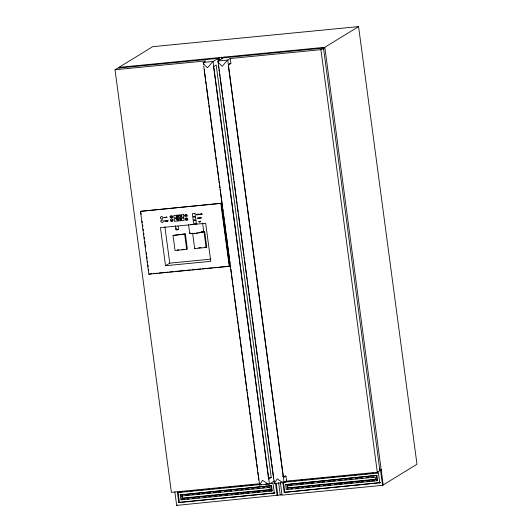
<?xml version="1.0" encoding="UTF-8"?>
<svg xmlns="http://www.w3.org/2000/svg" width="532" height="532" viewBox="0 0 532 532"><rect width="100%" height="100%" fill="white"/><g stroke="black" fill="none" stroke-linecap="round" stroke-linejoin="round"><path stroke-width="0.8" d="M186.878 219.184C187.384 219.457 186.539 219.157 186.978 219.264M198.143 218.2L198.256 218.173M198.695 214.576L198.808 214.549M198.529 218.147L198.636 218.14M200.125 214.416L200.232 214.409M200.205 217.987L200.311 217.974M200.564 217.994L200.431 217.674L200.69 217.934M201.315 217.894L201.422 217.867M202.207 214.236L202.32 214.203M171.836 216.604L171.47 217.056L171.291 216.657L172.029 216.644M172.308 220.261L171.942 220.714L171.763 220.315L172.641 220.221L172.747 220.634L172.368 220.255M200.936 217.934L200.73 217.641L201.056 217.921M177.735 216.551L177.788 216.364M181.372 219.59L181.552 219.018M180.867 215.719L181.06 216.451M181.412 215.733L181.232 216.305M180.867 219.118C181.252 218.692 179.503 219.344 180.966 219.975C180.375 220.328 180.035 218.619 180.94 218.951M177.894 215.846L177.768 216.118M178.579 219.177C177.914 219.011 178.386 221.039 178.12 219.171M172.029 216.644L172.275 216.976L171.896 216.597M322.984 48.784L323.509 48.086L223.014 57.882L217.807 61.346L218.665 62.882L222.223 66.334L227.277 60.422L230.223 58.52L320.909 49.676L323.509 48.086L379.895 470.66L377.294 472.25L286.608 481.094L284.141 482.604L274.146 483.581L277.265 478.847L280.231 481.014L283.616 482.657M178.08 215.832L178.553 215.666M178.107 216.743L177.961 216.364M178.772 219.157C179.869 220.295 178.745 218.246 178.892 220.062M181.02 219.902L180.96 219.729M177.169 215.806L176.697 215.965L176.996 216.344M179.962 216.152L180.122 215.513M180.022 216.098C180.182 217.522 180.567 215.606 179.763 215.646M177.508 219.743C178.586 219.603 177.043 219.982 177.462 219.27C177.395 220.315 178.22 220.687 177.548 219.802M176.804 216.398L176.777 215.939M176.77 216.477L177.322 216.93L176.863 216.471M178.473 219.696L178.453 220.108M181.372 216.012C181.552 215.945 180.867 215.653 181.645 216.265M181.452 219.403C181.126 218.652 181.572 219.969 181.439 219.31M217.721 59.637L219.41 57.569L219.743 60.036M323.123 49.35L324.813 47.288L358.581 26.6L416.975 464.237L382.555 485.324L282.06 495.119L280.364 482.438M176.79 229.731L175.952 229.744L176.325 229.585M176.604 229.738L176.784 229.538M177.661 229.618L178.493 229.412L178.054 226.147M259.623 483.721L171.404 492.326L115.025 69.752L117.612 68.163L218.107 58.367L218.439 60.834M119.62 67.97L118.915 67.365L152.697 46.676L358.581 26.6M218.107 58.367L212.567 61.858L207.52 67.77L204.906 65.383L203.098 62.783L205.711 60.907L115.025 69.752M218.625 66.015L273.661 478.527M230.223 58.52L230.895 63.547L228.295 65.143L283.337 477.656L285.937 476.06L286.608 481.094M140.441 211.344L221.186 203.304L229.571 266.146L229.252 266.346L148.827 274.186L140.441 211.344L221.186 203.304M173.033 235.457L185.342 233.927L187.35 248.969L186.699 249.368L175.041 250.506L173.033 235.457L185.342 233.927M199.148 232.544L204.7 231.673L206.755 247.074L206.103 247.473L194.672 248.59L192.617 233.182M148.827 274.186L151.613 273.747M165.519 265.727L210.758 261.318L205.678 223.274L160.445 227.683L165.519 265.727L169.741 263.141L210.865 259.131M194.672 248.59L195.324 248.191M177.435 492.612L178.087 492.22L179.424 502.248L178.779 502.647L177.435 492.612L261.491 484.419M180.222 494.893L271.566 485.649L272.231 490.65L271.579 491.049L180.893 499.894L180.222 494.893L271.566 485.649M181.618 496.03L182.27 495.631L182.596 498.118L181.951 498.517L181.618 496.03L269.857 487.425L270.19 489.912L181.951 498.517M174.862 491.92L176.657 505.4L177.309 505.001M271.227 477.497L268.633 479.086L213.591 66.573L216.185 64.984L271.227 477.497L268.78 477.736M260.86 484.24L259.436 485.011L262.562 480.283L266.884 483.269L268.906 484.087M258.958 479.964L259.629 484.991L269.431 484.04L274.492 480.941M270.19 489.912L270.835 489.513L182.596 498.118M285.624 484.612L376.962 475.375L377.627 480.376L376.982 480.768L286.289 489.613L285.624 484.612L376.962 475.375M178.779 502.647L275.017 492.925L179.424 502.248M287.014 485.749L287.666 485.35L287.998 487.837L287.347 488.236L287.014 485.749L375.253 477.144L375.585 479.631L287.347 488.236M286.289 489.613L286.941 489.214M176.657 505.4L281.894 494.807M284.174 492.366L380.413 482.65L284.174 492.366L282.838 482.338L378.425 473.014L379.768 483.049M379.715 468.778L381.191 469.862L380.546 470.261L382.555 485.324M164.335 217.641L164.322 217.309M177.861 229.631L176.591 229.797M177.555 229.691L176.897 229.777M118.915 67.365L324.813 47.288L383.2 484.925M229.259 63.707L230.895 63.547M164.395 217.349L164.441 217.641M201.149 214.03C202.3 213.232 201.781 214.995 201.681 213.977M200.99 214.157C201.202 213.059 200.192 215.194 200.91 214.057M181.346 219.417L181.312 219.137M199.593 217.694L199.852 218.147L199.314 217.595L199.394 218.193L199.593 217.807M201.428 231.985L204.7 231.673M177.249 249.954L178.799 249.801M181.911 249.501L184.238 249.269M198.589 247.872L201.036 247.633M204.301 247.314L206.755 247.074M153.256 273.588L157.359 273.189M158.995 273.029L168.026 272.145M169.668 271.985L173.771 271.586M175.414 271.426L184.438 270.549M186.08 270.389L190.183 269.99M191.826 269.83L200.85 268.946M202.493 268.786L212.341 267.829M213.984 267.669L217.262 267.35M218.905 267.184L229.571 266.146M282.665 476.379L285.937 476.06M379.549 470.022L381.191 469.862M179.736 492.053L182.21 491.814M185.502 491.495L187.151 491.335M190.449 491.009L192.917 490.77M196.215 490.451L198.689 490.205M201.163 489.965L203.63 489.726M206.928 489.407L209.402 489.161M212.7 488.842L214.343 488.682M217.641 488.363L220.115 488.117M223.413 487.797L225.881 487.558M229.179 487.232L230.828 487.073M234.12 486.753L236.594 486.514M239.892 486.188L242.366 485.949M244.833 485.709L247.307 485.47M250.605 485.144L253.079 484.905M256.371 484.586L258.02 484.426M284.307 481.859L285.957 481.699M288.43 481.453L290.904 481.214M294.196 480.895L296.67 480.655M299.968 480.329L302.442 480.09M304.909 479.851L307.383 479.611M310.681 479.285L313.155 479.046M316.447 478.727L318.096 478.561M321.395 478.241L323.868 478.002M327.16 477.683L329.634 477.437M332.108 477.197L334.575 476.958M337.873 476.632L340.347 476.393M343.645 476.074L345.288 475.914M348.586 475.588L351.06 475.349M354.359 475.029L356.826 474.79M360.124 474.464L361.773 474.305M365.072 473.985L367.539 473.746M370.837 473.42L373.311 473.181M376.603 472.862L378.252 472.695M265.614 484.02L267.264 483.854M269.731 483.615L273.029 483.295L274.366 493.324M185.568 495.312L188.867 494.986M192.165 494.667L193.814 494.507M197.113 494.181L199.586 493.942M202.06 493.703L204.534 493.463M207.832 493.137L210.306 492.898M213.605 492.579L216.078 492.333M218.552 492.093L221.026 491.854M224.324 491.528L226.798 491.289M230.097 490.969L231.746 490.81M235.044 490.484L237.518 490.245M240.816 489.925L243.29 489.679M245.764 489.44L248.238 489.201M251.536 488.875L254.01 488.635M257.308 488.316L259.782 488.07M262.256 487.831L264.73 487.591M268.028 487.272L269.677 487.106M289.315 485.191L291.789 484.951M295.912 484.546L297.561 484.386M300.859 484.067L303.333 483.827M305.807 483.581L308.281 483.342M311.579 483.023L314.053 482.777M317.351 482.458L319 482.298M322.299 481.979L324.773 481.733M328.071 481.413L330.545 481.174M333.025 480.928L335.499 480.689M338.798 480.369L341.271 480.123M344.57 479.804L347.044 479.565M349.517 479.325L351.991 479.079M355.29 478.76L357.763 478.521M361.062 478.195L362.711 478.035M366.009 477.716L368.483 477.47M371.782 477.151L374.255 476.911M287.998 487.837L376.237 479.232M181.538 499.495L184.012 499.255M187.311 498.93L188.96 498.77M192.258 498.451L194.732 498.205M198.03 497.886L199.68 497.726M203.803 497.32L205.452 497.161M208.75 496.841L211.224 496.602M214.516 496.276L216.165 496.117M219.463 495.797L221.937 495.551M225.236 495.232L227.709 494.993M231.008 494.674L232.657 494.507M235.955 494.188L238.429 493.949M240.903 493.703L243.377 493.463M247.5 493.064L249.142 492.905M252.441 492.579L254.914 492.339M257.388 492.1L259.862 491.854M263.16 491.535L265.634 491.295M268.933 490.969L272.231 490.65M291.064 488.815L292.713 488.655M296.011 488.329L298.485 488.09M301.777 487.771L303.426 487.605M306.725 487.285L309.198 487.046M312.497 486.72L314.971 486.481M318.269 486.162L319.918 486.002M323.217 485.676L325.69 485.437M328.164 485.197L330.638 484.958M334.761 484.552L336.404 484.393M339.702 484.073L342.176 483.827M344.65 483.588L347.123 483.349M350.422 483.023L352.896 482.783M356.194 482.464L358.668 482.225M361.142 481.979L363.615 481.739M366.914 481.42L369.388 481.174M371.861 480.935L374.329 480.695M177.854 229.352L178.493 229.412M180.814 215.447L180.454 215.58M178.187 215.799C178.173 216.843 179.397 215.433 178.134 216.218C177.542 214.828 178.413 217.761 178.247 216.338M176.478 215.872L176.112 216.005M180.94 215.553L180.966 216.331M177.469 215.872L177.562 216.843L177.675 216.132M224.318 57.09L225.016 57.689M181.339 215.906L181.319 215.739M181.445 219.423L181.638 219.663M166.948 217.382L167.021 217.262M165.372 217.535C165.346 217.468 166.356 217.302 165.445 217.415M168.225 220.8L168.139 220.88M166.649 220.953L166.569 221.033M199.533 221.897C199.773 221.272 199.912 221.911 199.008 221.911L198.928 221.312L199.241 221.884M320.909 49.676L377.294 472.25M376.31 475.768L376.982 480.768M284.141 482.604L227.756 60.03L217.954 60.987L218.911 68.169M283.483 481.939L284.826 491.967M221.864 57.323L222.083 58.972M278.608 482.624L280.258 494.966M276.268 483.688L277.804 495.199M275.569 483.708L277.152 495.605M219.104 69.612L219.297 71.049M219.623 73.516L219.955 75.983M220.175 77.632L222.589 95.74M222.808 97.383L223.141 99.85M223.36 101.499L224.238 108.082M224.457 109.725L226.319 123.717M226.539 125.366L227.423 131.949M227.643 133.599L229.505 147.583M229.724 149.233L230.057 151.7M230.276 153.349L230.602 155.816M230.822 157.465L233.242 175.567M233.462 177.216L233.787 179.683M234.007 181.332L236.427 199.434M236.647 201.083L236.973 203.55M237.192 205.199L238.07 211.783M238.289 213.425L240.158 227.417M240.378 229.066L241.255 235.649M241.475 237.292L243.343 251.284M243.563 252.933L243.895 255.4M244.115 257.049L244.441 259.516M244.66 261.159L246.529 275.15M246.748 276.8L247.074 279.267M247.294 280.916L247.626 283.383M247.846 285.032L248.723 291.616M248.943 293.258L250.259 303.134M250.479 304.783L250.811 307.25M251.031 308.899L251.909 315.483M252.128 317.125L253.445 327M253.664 328.65L253.997 331.117M254.216 332.766L254.542 335.233M254.762 336.876L255.094 339.35M255.313 340.992L257.182 354.984M257.402 356.633L257.727 359.1M257.947 360.749L258.279 363.216M258.499 364.859L260.367 378.851M260.587 380.5L260.913 382.967M261.132 384.616L261.465 387.083M261.684 388.726L262.562 395.316M262.781 396.958L264.098 406.834M264.318 408.483L264.65 410.95M264.87 412.593L265.747 419.183M265.967 420.825L267.283 430.701M267.503 432.35L268.381 438.933M268.6 440.576L270.469 454.567M270.688 456.217L271.566 462.8M271.786 464.443L274.239 482.843M270.914 486.048L271.579 491.049M269.431 484.04L213.053 61.466L203.244 62.417L203.53 64.578M203.723 66.015L258.825 480.044M204.202 69.606L204.587 72.478M204.7 73.303L205.578 79.886M205.798 81.536L206.123 84.003M206.343 85.645L208.763 103.753M208.983 105.403L209.309 107.87M209.528 109.519L212.494 131.737M212.714 133.386L213.591 139.969M213.811 141.612L215.679 155.603M215.899 157.253L216.777 163.836M216.996 165.479L218.865 179.47M219.084 181.119L219.41 183.587M219.63 185.236L219.962 187.703M220.182 189.345L222.595 207.453M222.815 209.103L223.147 211.57M223.367 213.212L224.245 219.802M224.464 221.445L225.781 231.32M226 232.969L226.333 235.437M226.552 237.086L227.43 243.669M227.649 245.312L229.518 259.303M229.738 260.953L230.063 263.42M230.283 265.062L230.615 267.536M230.835 269.179L232.697 283.17M232.923 284.82L233.249 287.287M233.468 288.929L233.801 291.403M234.02 293.046L236.434 311.154M236.654 312.803L236.979 315.27M237.206 316.912L238.083 323.496M238.303 325.145L239.619 335.02M239.839 336.67L240.165 339.137M240.384 340.779L241.269 347.363M241.488 349.012L243.35 363.004M243.57 364.646L243.902 367.12M244.122 368.762L244.447 371.236M244.667 372.879L246.535 386.87M246.755 388.52L247.087 390.987M247.307 392.629L247.633 395.103M247.852 396.746L248.73 403.329M248.949 404.978L249.721 410.737M249.94 412.386L250.273 414.854M250.492 416.496L250.818 418.97M251.038 420.613L251.915 427.196M252.135 428.845L253.451 438.72M253.678 440.363L254.003 442.837M254.223 444.479L254.555 446.953M254.775 448.596L256.637 462.587M256.856 464.237L257.741 470.82M257.96 472.463L258.286 474.93M258.379 475.655L258.865 479.246M220.866 203.503L229.252 266.346M201.581 213.99L201.515 214.423L201.262 214.017M204.049 232.065L206.103 247.473M202.592 223.048L203.709 231.413M199.447 221.864L199.267 221.465L199.32 221.877M188.587 224.817L189.705 233.182M184.69 234.319L186.699 249.368M177.043 219.33L177.163 220.235L176.95 219.337M176.132 228.062L176.351 229.691M175.414 225.668L175.952 229.744M164.88 226.718L169.741 263.141M140.98 212.78L141.199 214.409M142.071 220.94L142.29 222.569M142.616 225.023L142.835 226.652M143.161 229.099L143.381 230.735M143.707 233.182L143.926 234.812M144.252 237.265L144.465 238.895M144.797 241.342L145.01 242.978M145.229 244.607L145.555 247.054M146.32 252.767L146.539 254.402M146.865 256.85L147.078 258.479M147.411 260.933L147.623 262.562M147.949 265.009L148.169 266.645M148.495 269.092L148.714 270.722M197.026 223.839A7.069 0.884 -7.6 0 1 195.211 224.098M193.402 224.298A7.069 0.884 -7.6 0 1 190.336 224.451M203.543 231.207A7.069 0.884 -7.6 0 1 196.428 233.229A7.069 0.884 -7.6 0 1 190.017 232.91M202.619 231.759A6.244 0.785 -7.6 0 1 199.586 232.624M198.07 232.89A6.244 0.785 -7.6 0 1 196.461 233.122M194.865 233.295A6.244 0.785 -7.6 0 1 190.662 233.269M185.887 215.546L185.582 215.154L185.887 215.546M186.519 219.29L186.213 218.898L186.519 219.29M165.193 217.528C164.973 217.94 164.674 216.69 165.193 217.528M166.822 220.886C167.181 221.758 167.221 220.135 166.829 220.847M197.485 214.502C197.831 215.407 197.917 213.678 197.485 214.502M186.479 215.513C186.28 215.886 185.994 214.941 186.479 215.513M199.061 218.067C198.749 218.945 198.649 217.256 199.061 218.067M199.859 214.416C199.6 215.234 199.42 213.625 199.859 214.416M166.523 217.262L166.789 217.515L166.523 217.262M167.726 220.793L167.992 221.053L167.733 220.76M170.932 216.81C171.889 217.256 169.688 216.511 170.945 216.77M171.41 220.461L171.736 220.687L171.417 220.421M196.853 214.569L197.179 214.788L196.867 214.529M164.707 221.013C164.262 221.292 165.791 220.76 164.707 221.013M165.618 221.172L165.259 220.92L165.618 221.172M164.016 217.375C164.228 218.539 164.588 216.65 164.016 217.375M171.351 220.561C170.898 221.345 171.011 219.49 171.351 220.561M197.864 218.133C197.439 218.925 197.518 217.056 197.864 218.133M170.732 216.903L170.732 216.903M171.204 220.561L171.204 220.561M200.444 214.236L200.411 214.17M166.177 220.853L166.403 221.226L166.197 220.833M200.072 221.412L200.298 221.784L200.072 221.412M199.207 214.243L198.908 214.662L199.44 214.615L199.261 214.203M178.619 219.124L178.752 220.122L178.619 219.124M176.79 219.237L177.222 219.244L176.79 219.237M177.482 219.171L177.914 219.177L177.482 219.171M183.5 214.562L173.691 215.52L174.017 217.954L183.819 216.996L183.5 214.562M195.031 213.432L192.291 213.698L192.67 216.504L195.404 216.238L195.031 213.432M166.383 216.97L166.33 217.581L166.383 216.97M176.351 215.999L176.378 216.91L176.351 215.999M196.468 214.296C196.315 215.4 197.073 214.389 196.468 214.296M197.352 214.177L197.312 214.822L197.352 214.177M198.383 214.11L198.237 214.728L198.383 214.11M183.866 217.94L174.064 218.898L174.383 221.332L184.192 220.374L183.866 217.94M195.49 216.89L192.757 217.156L193.129 219.962L195.869 219.696L195.49 216.89M167.587 220.507L167.533 221.113L167.587 220.507M195.956 220.374L193.216 220.64L193.595 223.447L196.335 223.181L195.956 220.374M200.464 221.239L200.404 221.771L200.464 221.239M160.471 217.588A1.277 1.224 58.5 0 0 162.16 219.004A1.277 1.224 58.5 0 0 162.46 216.857A1.277 1.224 58.5 0 0 160.471 217.588M160.93 221.033A1.277 1.224 58.5 0 0 162.632 222.423A1.277 1.224 58.5 0 0 162.905 220.268A1.277 1.224 58.5 0 0 160.93 221.033M170.087 216.67A1.277 1.224 58.5 0 0 171.789 218.06A1.277 1.224 58.5 0 0 172.062 215.906A1.277 1.224 58.5 0 0 170.087 216.67M170.539 220.095A1.277 1.224 58.5 0 0 172.248 221.485A1.277 1.224 58.5 0 0 172.514 219.33A1.277 1.224 58.5 0 0 170.539 220.095M184.823 215.34A1.277 1.224 58.5 0 0 186.526 216.737A1.277 1.224 58.5 0 0 186.798 214.576A1.277 1.224 58.5 0 0 184.823 215.34M185.355 219.098A1.277 1.224 58.5 0 0 187.158 220.368A1.277 1.224 58.5 0 0 187.264 218.187A1.277 1.224 58.5 0 0 185.355 219.098"/></g></svg>
